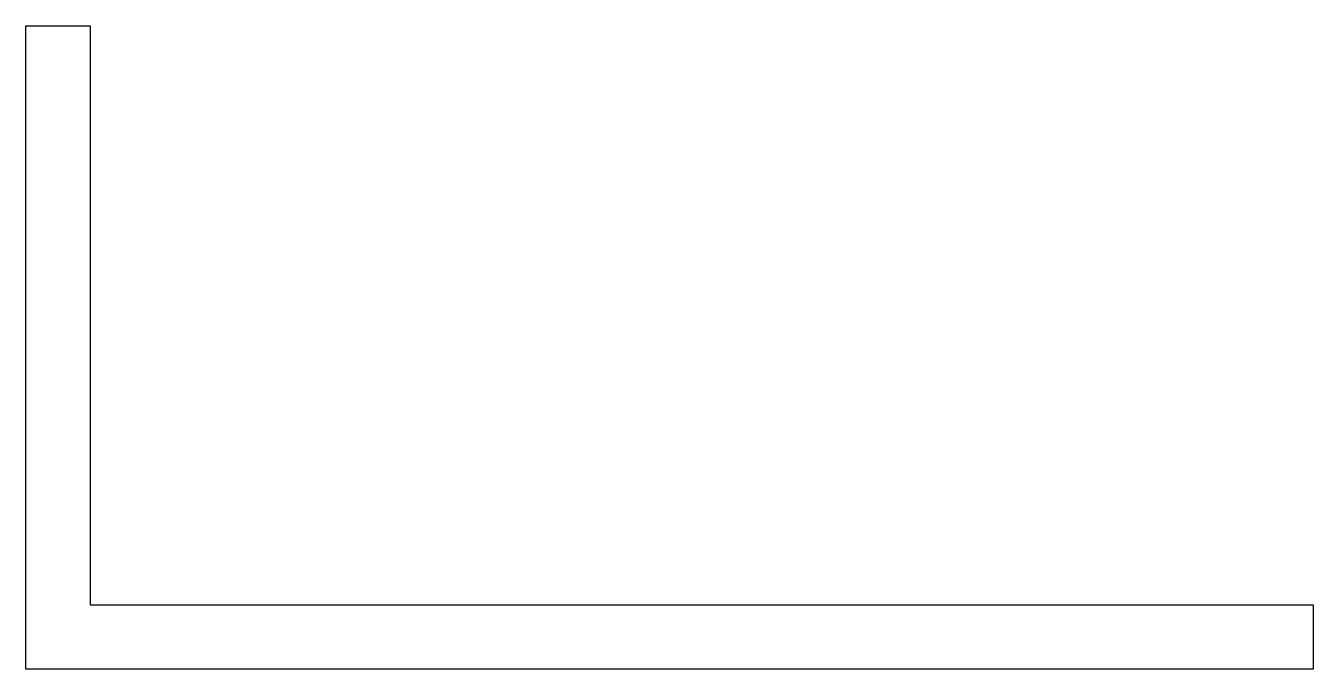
# Model space of a CAD drawing. Extents: x 139.4 to 169.4, y 207.6 to 222.6.
import ezdxf

# ---------------------------------------------------------------- set-up
doc = ezdxf.new("R2010")
doc.units = 0
doc.header["$LTSCALE"] = 15
doc.layers.get('0').update_dxf_attribs({"linetype": 'CONTINUOUS'})

msp = doc.modelspace()

# ---------------------------------------------------------------- linework, layer by layer
at = {"color": 0, "linetype": 'BYBLOCK'}
msp.add_lwpolyline([(139.431, 207.556), (139.431, 222.556), (140.931, 222.556), (140.931, 209.056), (169.431, 209.056), (169.431, 207.556)], close=True, dxfattribs=at)

doc.saveas('drawing.dxf')
